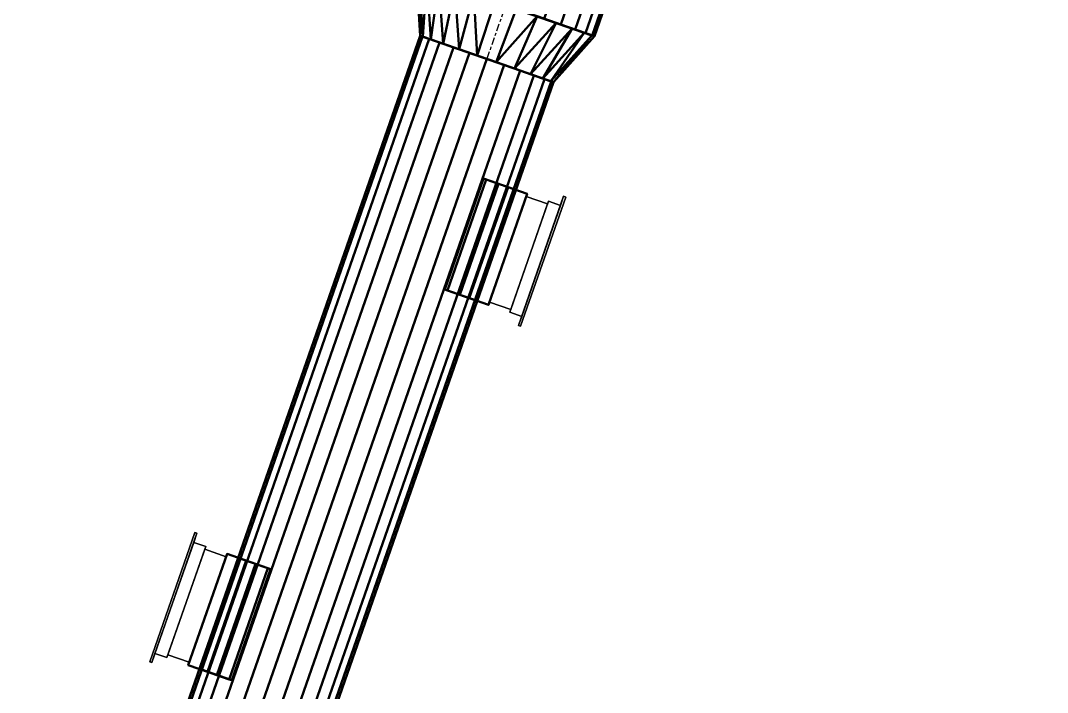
# Model space of a CAD drawing. Header units: inches. Extents: x -1654 to 1344, y -1538 to 36.
# Drawn here: x -322 to -234.7, y -1491.4 to -1434.3 of the extents above; entities that cross this region are included whole.
import ezdxf

# ---------------------------------------------------------------- set-up
doc = ezdxf.new("R2010")
doc.units = ezdxf.units.IN
doc.header["$MEASUREMENT"] = 0
doc.linetypes.add('Center', pattern=[1.25, 0.25, -0.1875, 0.625, -0.1875])
for name, color, linetype, lineweight in [('M-HVAC-CDFF', 3, 'Continuous', 30), ('M-HVAC-CDFF-SA', 3, 'Continuous', 30), ('M-HVAC-DUCT', 1, 'Center', 30), ('M-HVAC-DUCT-SA', 1, 'Continuous', 50)]:
    doc.layers.add(name, color=color, linetype=linetype, lineweight=lineweight)

# ---------------------------------------------------------------- blocks, each defined once
blk = doc.blocks.new('Round Transition - Angle - 45 Degree-906458-_3D_')
at = {"layer": 'M-HVAC-DUCT', "color": 8, "linetype": 'Continuous', "lineweight": 50}
mesh = blk.add_polyface(dxfattribs=at)
corners = [(0, -8), (0, -7.768, 1.915), (0, -7.084, 3.718), (0, -5.988, 5.305), (0, -4.545, 6.584), (0, -2.837, 7.48), (0, -0.964, 7.942), (0, 0.964, 7.942), (0, 2.837, 7.48), (0, 4.545, 6.584), (0, 5.988, 5.305), (0, 7.084, 3.718), (0, 7.768, 1.915), (0, 8), (0, 7.768, -1.915), (0, 7.084, -3.718), (0, 5.988, -5.305), (0, 4.545, -6.584), (0, 2.837, -7.48), (0, 0.964, -7.942), (0, -0.964, -7.942), (0, -2.837, -7.48), (0, -4.545, -6.584), (0, -5.988, -5.305), (0, -7.084, -3.718), (0, -7.768, -1.915)]
mesh.append_faces([[corners[k] for k in face] for face in [(10, 8, 9), (17, 15, 16), (25, 23, 24)]], dxfattribs={"vtx0": -1, "color": 8})
mesh.append_faces([[corners[k] for k in face] for face in [(4, 25, 2, 3)]], dxfattribs={"vtx0": -1, "vtx1": -1, "color": 8})
mesh.append_faces([[corners[k] for k in face] for face in [(20, 23, 12)]], dxfattribs={"vtx0": -1, "vtx1": -1, "vtx2": -1, "color": 8})
mesh.append_faces([[corners[k] for k in face] for face in [(25, 8, 12, 23)]], dxfattribs={"vtx0": -1, "vtx1": -1, "vtx2": -1, "vtx3": -1, "color": 8})
mesh.append_faces([[corners[k] for k in face] for face in [(20, 12, 17, 18)]], dxfattribs={"vtx0": -1, "vtx1": -1, "vtx3": -1, "color": 8})
mesh.append_faces([[corners[k] for k in face] for face in [(25, 4, 5)]], dxfattribs={"vtx0": -1, "vtx2": -1, "color": 8})
mesh.append_faces([[corners[k] for k in face] for face in [(5, 7, 8, 25), (12, 14, 15, 17)]], dxfattribs={"vtx0": -1, "vtx2": -1, "vtx3": -1, "color": 8})
mesh.append_faces([[corners[k] for k in face] for face in [(22, 23, 20, 21)]], dxfattribs={"vtx1": -1, "color": 8})
mesh.append_faces([[corners[k] for k in face] for face in [(5, 6, 7), (18, 19, 20), (12, 13, 14)]], dxfattribs={"vtx2": -1, "color": 8})
mesh.append_faces([[corners[k] for k in face] for face in [(10, 11, 12, 8)]], dxfattribs={"vtx2": -1, "vtx3": -1, "color": 8})
mesh.append_faces([[corners[k] for k in face] for face in [(25, 0, 1, 2)]], dxfattribs={"vtx3": -1, "color": 8})
mesh = blk.add_polyface(dxfattribs=at)
corners = [(0, -8), (0, -7.768, -1.915), (0, -7.084, -3.718), (0, -5.988, -5.305), (0, -4.545, -6.584), (0, -2.837, -7.48), (0, -0.964, -7.942), (0, 0.964, -7.942), (0, 2.837, -7.48), (0, 4.545, -6.584), (0, 5.988, -5.305), (0, 7.084, -3.718), (0, 7.768, -1.915), (0, 8), (4.828, 6), (4.828, 5.757, -1.69), (4.828, 5.048, -3.244), (4.828, 3.929, -4.534), (4.828, 2.492, -5.458), (4.828, 0.854, -5.939), (4.828, -0.854, -5.939), (4.828, -2.492, -5.458), (4.828, -3.929, -4.534), (4.828, -5.048, -3.244), (4.828, -5.757, -1.69), (4.828, -6)]
mesh.append_faces([[corners[k] for k in face] for face in [(10, 17, 9), (21, 5, 20), (22, 4, 21), (23, 3, 22), (3, 23, 2), (4, 22, 3)]], dxfattribs={"vtx0": -1, "vtx1": -1, "color": 8})
mesh.append_faces([[corners[k] for k in face] for face in [(15, 11, 12), (2, 23, 24), (1, 24, 25)]], dxfattribs={"vtx0": -1, "vtx2": -1, "color": 8})
mesh.append_faces([[corners[k] for k in face] for face in [(0, 1, 25)]], dxfattribs={"vtx1": -1, "color": 8})
mesh.append_faces([[corners[k] for k in face] for face in [(15, 16, 11), (14, 15, 12), (18, 19, 8), (17, 18, 9), (16, 17, 10), (8, 9, 18), (10, 11, 16), (7, 8, 19), (5, 6, 20), (4, 5, 21), (1, 2, 24)]], dxfattribs={"vtx1": -1, "vtx2": -1, "color": 8})
mesh.append_faces([[corners[k] for k in face] for face in [(6, 7, 19, 20)]], dxfattribs={"vtx1": -1, "vtx3": -1, "color": 8})
mesh.append_faces([[corners[k] for k in face] for face in [(12, 13, 14)]], dxfattribs={"vtx2": -1, "color": 8})
mesh = blk.add_polyface(dxfattribs=at)
corners = [(0, 8), (0, 7.768, 1.915), (0, 7.084, 3.718), (0, 5.988, 5.305), (0, 4.545, 6.584), (0, 2.837, 7.48), (0, 0.964, 7.942), (0, -0.964, 7.942), (0, -2.837, 7.48), (0, -4.545, 6.584), (0, -5.988, 5.305), (0, -7.084, 3.718), (0, -7.768, 1.915), (0, -8), (4.828, -6), (4.828, -5.757, 1.69), (4.828, -5.048, 3.244), (4.828, -3.929, 4.534), (4.828, -2.492, 5.458), (4.828, -0.854, 5.939), (4.828, 0.854, 5.939), (4.828, 2.492, 5.458), (4.828, 3.929, 4.534), (4.828, 5.048, 3.244), (4.828, 5.757, 1.69), (4.828, 6)]
mesh.append_faces([[corners[k] for k in face] for face in [(10, 17, 9), (21, 5, 20), (22, 4, 21), (23, 3, 22), (3, 23, 2), (4, 22, 3)]], dxfattribs={"vtx0": -1, "vtx1": -1, "color": 8})
mesh.append_faces([[corners[k] for k in face] for face in [(15, 11, 12), (2, 23, 24), (1, 24, 25)]], dxfattribs={"vtx0": -1, "vtx2": -1, "color": 8})
mesh.append_faces([[corners[k] for k in face] for face in [(0, 1, 25)]], dxfattribs={"vtx1": -1, "color": 8})
mesh.append_faces([[corners[k] for k in face] for face in [(15, 16, 11), (14, 15, 12), (18, 19, 8), (17, 18, 9), (16, 17, 10), (8, 9, 18), (10, 11, 16), (7, 8, 19), (5, 6, 20), (4, 5, 21), (1, 2, 24)]], dxfattribs={"vtx1": -1, "vtx2": -1, "color": 8})
mesh.append_faces([[corners[k] for k in face] for face in [(6, 7, 19, 20)]], dxfattribs={"vtx1": -1, "vtx3": -1, "color": 8})
mesh.append_faces([[corners[k] for k in face] for face in [(12, 13, 14)]], dxfattribs={"vtx2": -1, "color": 8})
mesh = blk.add_polyface(dxfattribs=at)
corners = [(4.828, -6), (4.828, -5.757, -1.69), (4.828, -5.048, -3.244), (4.828, -3.929, -4.534), (4.828, -2.492, -5.458), (4.828, -0.854, -5.939), (4.828, 0.854, -5.939), (4.828, 2.492, -5.458), (4.828, 3.929, -4.534), (4.828, 5.048, -3.244), (4.828, 5.757, -1.69), (4.828, 6), (4.828, 5.757, 1.69), (4.828, 5.048, 3.244), (4.828, 3.929, 4.534), (4.828, 2.492, 5.458), (4.828, 0.854, 5.939), (4.828, -0.854, 5.939), (4.828, -2.492, 5.458), (4.828, -3.929, 4.534), (4.828, -5.048, 3.244), (4.828, -5.757, 1.69)]
mesh.append_faces([[corners[k] for k in face] for face in [(0, 19, 20, 21)]], dxfattribs={"vtx0": -1, "color": 8})
mesh.append_faces([[corners[k] for k in face] for face in [(11, 4, 5, 6), (11, 6, 7, 8)]], dxfattribs={"vtx0": -1, "vtx3": -1, "color": 8})
mesh.append_faces([[corners[k] for k in face] for face in [(16, 17, 0, 13), (0, 1, 4, 11)]], dxfattribs={"vtx1": -1, "vtx2": -1, "vtx3": -1, "color": 8})
mesh.append_faces([[corners[k] for k in face] for face in [(14, 15, 16, 13), (2, 3, 4, 1), (9, 10, 11, 8)]], dxfattribs={"vtx2": -1, "color": 8})
mesh.append_faces([[corners[k] for k in face] for face in [(17, 18, 19, 0), (11, 12, 13, 0)]], dxfattribs={"vtx2": -1, "vtx3": -1, "color": 8})
blk = doc.blocks.new('Supply Diffuser - Sidewall - 10 x 10-949890-_3D_')
at = {"layer": 'M-HVAC-CDFF'}
mesh = blk.add_polyface(dxfattribs=at)
corners = [(-4.75, 3, 4.75), (4.75, 3, 4.75), (4.75, 3, -4.75), (-4.75, 3, -4.75)]
mesh.append_faces([[corners[k] for k in face] for face in [(2, 3, 0, 1)]])
mesh = blk.add_polyface(dxfattribs=at)
corners = [(-4.75, 3, 4.75), (-4.75, 3, -4.75), (-4.75, 1.078125, -4.75), (-4.75, 1.078125, 4.75)]
mesh.append_faces([[corners[k] for k in face] for face in [(2, 3, 0, 1)]])
mesh = blk.add_polyface(dxfattribs=at)
corners = [(-4.75, 3, -4.75), (4.75, 3, -4.75), (4.75, 1.078125, -4.75), (-4.75, 1.078125, -4.75)]
mesh.append_faces([[corners[k] for k in face] for face in [(2, 3, 0, 1)]])
mesh = blk.add_polyface(dxfattribs=at)
corners = [(4.75, 3, 4.75), (-4.75, 3, 4.75), (-4.75, 1.078125, 4.75), (4.75, 1.078125, 4.75)]
mesh.append_faces([[corners[k] for k in face] for face in [(2, 3, 0, 1)]])
mesh = blk.add_polyface(dxfattribs=at)
corners = [(4.75, 3, -4.75), (4.75, 3, 4.75), (4.75, 1.078125, 4.75), (4.75, 1.078125, -4.75)]
mesh.append_faces([[corners[k] for k in face] for face in [(2, 3, 0, 1)]])
mesh = blk.add_polyface(dxfattribs=at)
corners = [(-5, 1.078125, 5), (5, 1.078125, 5), (5, 1.078125, -5), (-5, 1.078125, -5), (-4.75, 1.078125, 4.75), (-4.75, 1.078125, -4.75), (4.75, 1.078125, -4.75), (4.75, 1.078125, 4.75)]
mesh.append_faces([[corners[k] for k in face] for face in [(3, 5, 6, 2), (2, 6, 7, 1)]], dxfattribs={"vtx0": -1, "vtx2": -1})
mesh.append_faces([[corners[k] for k in face] for face in [(4, 5, 3, 0), (7, 4, 0, 1)]], dxfattribs={"vtx1": -1, "vtx3": -1})
mesh = blk.add_polyface(dxfattribs=at)
corners = [(-5, 1.078125, 5), (-5, 1.078125, -5), (-5, 0, -5), (-5, 0, 5)]
mesh.append_faces([[corners[k] for k in face] for face in [(2, 3, 0, 1)]])
mesh = blk.add_polyface(dxfattribs=at)
corners = [(-5, 1.078125, -5), (5, 1.078125, -5), (5, 0, -5), (-5, 0, -5)]
mesh.append_faces([[corners[k] for k in face] for face in [(2, 3, 0, 1)]])
mesh = blk.add_polyface(dxfattribs=at)
corners = [(5, 1.078125, 5), (-5, 1.078125, 5), (-5, 0, 5), (5, 0, 5)]
mesh.append_faces([[corners[k] for k in face] for face in [(2, 3, 0, 1)]])
mesh = blk.add_polyface(dxfattribs=at)
corners = [(5, 1.078125, -5), (5, 1.078125, 5), (5, 0, 5), (5, 0, -5)]
mesh.append_faces([[corners[k] for k in face] for face in [(2, 3, 0, 1)]])
mesh = blk.add_polyface(dxfattribs=at)
corners = [(5.8125, 0, 5.8125), (5.8125, 0, -5.8125), (-5.8125, 0, -5.8125), (-5.8125, 0, 5.8125), (-5, 0, 5), (-5, 0, -5), (5, 0, -5), (5, 0, 5)]
mesh.append_faces([[corners[k] for k in face] for face in [(3, 4, 5, 2), (2, 5, 6, 1)]], dxfattribs={"vtx0": -1, "vtx2": -1})
mesh.append_faces([[corners[k] for k in face] for face in [(7, 4, 3, 0), (6, 7, 0, 1)]], dxfattribs={"vtx1": -1, "vtx3": -1})
mesh = blk.add_polyface(dxfattribs=at)
corners = [(-5.8125, -0.1875, 5.8125), (5.8125, -0.1875, 5.8125), (5.8125, 0, 5.8125), (-5.8125, 0, 5.8125)]
mesh.append_faces([[corners[k] for k in face] for face in [(0, 1, 2, 3)]])
mesh = blk.add_polyface(dxfattribs=at)
corners = [(-5.8125, -0.1875, -5.8125), (-5.8125, -0.1875, 5.8125), (-5.8125, 0, 5.8125), (-5.8125, 0, -5.8125)]
mesh.append_faces([[corners[k] for k in face] for face in [(0, 1, 2, 3)]])
mesh = blk.add_polyface(dxfattribs=at)
corners = [(5.8125, -0.1875, -5.8125), (-5.8125, -0.1875, -5.8125), (-5.8125, 0, -5.8125), (5.8125, 0, -5.8125)]
mesh.append_faces([[corners[k] for k in face] for face in [(0, 1, 2, 3)]])
mesh = blk.add_polyface(dxfattribs=at)
corners = [(5.8125, -0.1875, 5.8125), (-5.8125, -0.1875, 5.8125), (-5.8125, -0.1875, -5.8125), (5.8125, -0.1875, -5.8125)]
mesh.append_faces([[corners[k] for k in face] for face in [(3, 0, 1, 2)]])
mesh = blk.add_polyface(dxfattribs=at)
corners = [(5.8125, -0.1875, 5.8125), (5.8125, -0.1875, -5.8125), (5.8125, 0, -5.8125), (5.8125, 0, 5.8125)]
mesh.append_faces([[corners[k] for k in face] for face in [(0, 1, 2, 3)]])
blk = doc.blocks.new('Rectangular Takeoff - Standard-913345-_3D_')
at = {"layer": 'M-HVAC-DUCT', "color": 8, "linetype": 'Continuous', "lineweight": 50}
mesh = blk.add_polyface(dxfattribs=at)
corners = [(-2.923, -5, 5), (-2.923, 5, 5), (-2.923, 5, -5), (-2.923, -5, -5)]
mesh.append_faces([[corners[k] for k in face] for face in [(1, 2, 3, 0)]], dxfattribs={"color": 8})
mesh = blk.add_polyface(dxfattribs=at)
corners = [(-2.923, 5, -5), (1, 5, -5), (1, -5, -5), (-2.923, -5, -5)]
mesh.append_faces([[corners[k] for k in face] for face in [(2, 3, 0, 1)]], dxfattribs={"color": 8})
mesh = blk.add_polyface(dxfattribs=at)
corners = [(-2.923, 5, 5), (1, 5, 5), (1, 5, -5), (-2.923, 5, -5)]
mesh.append_faces([[corners[k] for k in face] for face in [(2, 3, 0, 1)]], dxfattribs={"color": 8})
mesh = blk.add_polyface(dxfattribs=at)
corners = [(1, -5, 5), (1, 5, 5), (-2.923, 5, 5), (-2.923, -5, 5)]
mesh.append_faces([[corners[k] for k in face] for face in [(2, 3, 0, 1)]], dxfattribs={"color": 8})
mesh = blk.add_polyface(dxfattribs=at)
corners = [(1, -5, 5), (1, -5, -5), (1, 5, -5), (1, 5, 5)]
mesh.append_faces([[corners[k] for k in face] for face in [(3, 0, 1, 2)]], dxfattribs={"color": 8})
mesh = blk.add_polyface(dxfattribs=at)
corners = [(-2.923, -5, -5), (1, -5, -5), (1, -5, 5), (-2.923, -5, 5)]
mesh.append_faces([[corners[k] for k in face] for face in [(3, 0, 1, 2)]], dxfattribs={"color": 8})
blk = doc.blocks.new('Rectangular Takeoff - Standard-895445-_3D_')
at = {"layer": 'M-HVAC-DUCT', "color": 8, "linetype": 'Continuous', "lineweight": 50}
mesh = blk.add_polyface(dxfattribs=at)
corners = [(-2.923, 5, 5), (-2.923, 5, -5), (-2.923, -5, -5), (-2.923, -5, 5)]
mesh.append_faces([[corners[k] for k in face] for face in [(1, 2, 3, 0)]], dxfattribs={"color": 8})
mesh = blk.add_polyface(dxfattribs=at)
corners = [(-2.923, 5, -5), (-2.923, 5, 5), (1, 5, 5), (1, 5, -5)]
mesh.append_faces([[corners[k] for k in face] for face in [(3, 0, 1, 2)]], dxfattribs={"color": 8})
mesh = blk.add_polyface(dxfattribs=at)
corners = [(-2.923, -5, -5), (-2.923, 5, -5), (1, 5, -5), (1, -5, -5)]
mesh.append_faces([[corners[k] for k in face] for face in [(0, 1, 2, 3)]], dxfattribs={"color": 8})
mesh = blk.add_polyface(dxfattribs=at)
corners = [(1, 5, 5), (-2.923, 5, 5), (-2.923, -5, 5), (1, -5, 5)]
mesh.append_faces([[corners[k] for k in face] for face in [(0, 1, 2, 3)]], dxfattribs={"color": 8})
mesh = blk.add_polyface(dxfattribs=at)
corners = [(1, 5, 5), (1, -5, 5), (1, -5, -5), (1, 5, -5)]
mesh.append_faces([[corners[k] for k in face] for face in [(3, 0, 1, 2)]], dxfattribs={"color": 8})
mesh = blk.add_polyface(dxfattribs=at)
corners = [(-2.923, -5, 5), (-2.923, -5, -5), (1, -5, -5), (1, -5, 5)]
mesh.append_faces([[corners[k] for k in face] for face in [(0, 1, 2, 3)]], dxfattribs={"color": 8})

msp = doc.modelspace()

# ---------------------------------------------------------------- linework, layer by layer
at = {"layer": 'M-HVAC-DUCT', "color": 5}
for p, q in [((-280.769, -1433.005, 1332), (-282.357, -1437.565, 1332)), ((-282.357, -1437.565, 1332), (-316.304, -1534.992, 1332)), ((-282.357, -1437.565, 1332), (-316.304, -1534.992, 1332))]:
    msp.add_line(p, q, dxfattribs=at)

# ---------------------------------------------------------------- block references
at = {"layer": 'M-HVAC-CDFF-SA'}
for p, rotation in [((-277.747, -1454.724, 1332), 70.79013128408327), ((-308.904, -1483.363, 1332), 250.7901312840827)]:
    msp.add_blockref('Supply Diffuser - Sidewall - 10 x 10-949890-_3D_', p, dxfattribs=dict(at, rotation=rotation))
at = {"layer": 'M-HVAC-DUCT-SA', "color": 8, "rotation": 250.7901312840832}
msp.add_blockref('Round Transition - Angle - 45 Degree-906458-_3D_', (-280.769, -1433.005, 1332), dxfattribs=at)
at = {"layer": 'M-HVAC-DUCT-SA', "color": 8, "extrusion": (0, 0, -1)}
for name, p, rotation in [('Rectangular Takeoff - Standard-913345-_3D_', (281.524, -1453.408, -1332), 199.2098687159151), ('Rectangular Takeoff - Standard-895445-_3D_', (305.127, -1484.679, -1332), 19.20986871591872)]:
    msp.add_blockref(name, p, dxfattribs=dict(at, rotation=rotation))

# ---------------------------------------------------------------- meshes
at = {"layer": 'M-HVAC-DUCT-SA', "color": 8}
mesh = msp.add_polyface(dxfattribs=at)
corners = [(-234.728, -1325.181, 1332), (-234.917, -1325.115, 1333.78), (-235.476, -1324.921, 1335.471), (-236.376, -1324.607, 1336.988), (-237.572, -1324.19, 1338.255), (-239.005, -1323.691, 1339.208), (-240.601, -1323.135, 1339.799), (-242.282, -1322.549, 1340), (-280.769, -1433.005, 1340), (-279.088, -1433.591, 1339.799), (-277.491, -1434.147, 1339.208), (-276.058, -1434.646, 1338.255), (-274.862, -1435.063, 1336.988), (-273.962, -1435.377, 1335.471), (-273.404, -1435.571, 1333.78), (-273.214, -1435.637, 1332)]
mesh.append_faces([[corners[k] for k in face] for face in [(8, 9, 6, 7)]], dxfattribs={"vtx1": -1, "color": 8})
mesh.append_faces([[corners[k] for k in face] for face in [(9, 10, 5, 6), (10, 11, 4, 5), (3, 4, 11, 12), (12, 13, 2, 3), (13, 14, 1, 2)]], dxfattribs={"vtx1": -1, "vtx3": -1, "color": 8})
mesh.append_faces([[corners[k] for k in face] for face in [(14, 15, 0, 1)]], dxfattribs={"vtx3": -1, "color": 8})
mesh = msp.add_polyface(dxfattribs=at)
corners = [(-242.282, -1322.549, 1324), (-240.601, -1323.135, 1324.201), (-239.005, -1323.691, 1324.792), (-237.572, -1324.19, 1325.745), (-236.376, -1324.607, 1327.012), (-235.476, -1324.921, 1328.529), (-234.917, -1325.115, 1330.22), (-234.728, -1325.181, 1332), (-273.214, -1435.637, 1332), (-273.404, -1435.571, 1330.22), (-273.962, -1435.377, 1328.529), (-274.862, -1435.063, 1327.012), (-276.058, -1434.646, 1325.745), (-277.491, -1434.147, 1324.792), (-279.088, -1433.591, 1324.201), (-280.769, -1433.005, 1324)]
mesh.append_faces([[corners[k] for k in face] for face in [(8, 9, 6, 7)]], dxfattribs={"vtx1": -1, "color": 8})
mesh.append_faces([[corners[k] for k in face] for face in [(9, 10, 5, 6), (10, 11, 4, 5), (3, 4, 11, 12), (12, 13, 2, 3), (13, 14, 1, 2)]], dxfattribs={"vtx1": -1, "vtx3": -1, "color": 8})
mesh.append_faces([[corners[k] for k in face] for face in [(14, 15, 0, 1)]], dxfattribs={"vtx3": -1, "color": 8})
mesh = msp.add_polyface(dxfattribs=at)
corners = [(-288.323, -1430.373, 1332), (-288.134, -1430.439, 1330.22), (-287.575, -1430.633, 1328.529), (-286.675, -1430.947, 1327.012), (-285.479, -1431.364, 1325.745), (-284.046, -1431.863, 1324.792), (-282.45, -1432.419, 1324.201), (-280.769, -1433.005, 1324), (-279.088, -1433.591, 1324.201), (-277.491, -1434.147, 1324.792), (-276.058, -1434.646, 1325.745), (-274.862, -1435.063, 1327.012), (-273.962, -1435.377, 1328.529), (-273.404, -1435.571, 1330.22), (-273.214, -1435.637, 1332), (-273.404, -1435.571, 1333.78), (-273.962, -1435.377, 1335.471), (-274.862, -1435.063, 1336.988), (-276.058, -1434.646, 1338.255), (-277.491, -1434.147, 1339.208), (-279.088, -1433.591, 1339.799), (-280.769, -1433.005, 1340), (-282.45, -1432.419, 1339.799), (-284.046, -1431.863, 1339.208), (-285.479, -1431.364, 1338.255), (-286.675, -1430.947, 1336.988), (-287.575, -1430.633, 1335.471), (-288.134, -1430.439, 1333.78)]
mesh.append_faces([[corners[k] for k in face] for face in [(3, 0, 1, 2), (11, 8, 9, 10), (8, 6, 7)]], dxfattribs={"vtx0": -1, "color": 8})
mesh.append_faces([[corners[k] for k in face] for face in [(22, 25, 20, 21)]], dxfattribs={"vtx0": -1, "vtx1": -1, "color": 8})
mesh.append_faces([[corners[k] for k in face] for face in [(25, 0, 3, 20), (11, 3, 6, 8), (20, 3, 11, 14)]], dxfattribs={"vtx0": -1, "vtx1": -1, "vtx2": -1, "vtx3": -1, "color": 8})
mesh.append_faces([[corners[k] for k in face] for face in [(16, 18, 19, 20)]], dxfattribs={"vtx0": -1, "vtx3": -1, "color": 8})
mesh.append_faces([[corners[k] for k in face] for face in [(5, 6, 3, 4), (17, 18, 16)]], dxfattribs={"vtx1": -1, "color": 8})
mesh.append_faces([[corners[k] for k in face] for face in [(15, 16, 20, 14)]], dxfattribs={"vtx1": -1, "vtx2": -1, "color": 8})
mesh.append_faces([[corners[k] for k in face] for face in [(23, 24, 25, 22)]], dxfattribs={"vtx2": -1, "color": 8})
mesh.append_faces([[corners[k] for k in face] for face in [(25, 26, 27, 0), (11, 12, 13, 14)]], dxfattribs={"vtx3": -1, "color": 8})
mesh = msp.add_polyface(dxfattribs=at)
corners = [(-282.357, -1437.565, 1338), (-283.824, -1437.054, 1337.796), (-285.19, -1436.578, 1337.196), (-286.364, -1436.169, 1336.243), (-287.264, -1435.855, 1335), (-287.83, -1435.658, 1333.553), (-288.023, -1435.59, 1332), (-321.97, -1533.017, 1332), (-321.777, -1533.085, 1333.553), (-321.211, -1533.282, 1335), (-320.31, -1533.596, 1336.243), (-319.137, -1534.004, 1337.196), (-317.77, -1534.481, 1337.796), (-316.304, -1534.992, 1338)]
mesh.append_faces([[corners[k] for k in face] for face in [(7, 8, 5, 6)]], dxfattribs={"vtx1": -1, "color": 8})
mesh.append_faces([[corners[k] for k in face] for face in [(8, 9, 4, 5), (3, 4, 9, 10), (11, 12, 1, 2), (2, 3, 10, 11)]], dxfattribs={"vtx1": -1, "vtx3": -1, "color": 8})
mesh.append_faces([[corners[k] for k in face] for face in [(12, 13, 0, 1)]], dxfattribs={"vtx3": -1, "color": 8})
mesh = msp.add_polyface(dxfattribs=at)
corners = [(-288.023, -1435.59, 1332), (-287.83, -1435.658, 1330.447), (-287.264, -1435.855, 1329), (-286.364, -1436.169, 1327.757), (-285.19, -1436.578, 1326.804), (-283.824, -1437.054, 1326.204), (-282.357, -1437.565, 1326), (-316.304, -1534.992, 1326), (-317.77, -1534.481, 1326.204), (-319.137, -1534.004, 1326.804), (-320.31, -1533.596, 1327.757), (-321.211, -1533.282, 1329), (-321.777, -1533.085, 1330.447), (-321.97, -1533.017, 1332)]
mesh.append_faces([[corners[k] for k in face] for face in [(7, 8, 5, 6)]], dxfattribs={"vtx1": -1, "color": 8})
mesh.append_faces([[corners[k] for k in face] for face in [(8, 9, 4, 5), (3, 4, 9, 10), (11, 12, 1, 2), (2, 3, 10, 11)]], dxfattribs={"vtx1": -1, "vtx3": -1, "color": 8})
mesh.append_faces([[corners[k] for k in face] for face in [(12, 13, 0, 1)]], dxfattribs={"vtx3": -1, "color": 8})
mesh = msp.add_polyface(dxfattribs=at)
corners = [(-288.023, -1435.59, 1332), (-287.83, -1435.658, 1333.553), (-287.264, -1435.855, 1335), (-286.364, -1436.169, 1336.243), (-285.19, -1436.578, 1337.196), (-283.824, -1437.054, 1337.796), (-282.357, -1437.565, 1338), (-280.891, -1438.076, 1337.796), (-279.524, -1438.552, 1337.196), (-278.351, -1438.961, 1336.243), (-277.451, -1439.274, 1335), (-276.885, -1439.472, 1333.553), (-276.691, -1439.539, 1332), (-276.885, -1439.472, 1330.447), (-277.451, -1439.274, 1329), (-278.351, -1438.961, 1327.757), (-279.524, -1438.552, 1326.804), (-280.891, -1438.076, 1326.204), (-282.357, -1437.565, 1326), (-283.824, -1437.054, 1326.204), (-285.19, -1436.578, 1326.804), (-286.364, -1436.169, 1327.757), (-287.264, -1435.855, 1329), (-287.83, -1435.658, 1330.447)]
mesh.append_faces([[corners[k] for k in face] for face in [(7, 1, 5, 6)]], dxfattribs={"vtx0": -1, "vtx1": -1, "color": 8})
mesh.append_faces([[corners[k] for k in face] for face in [(19, 23, 7, 13)]], dxfattribs={"vtx0": -1, "vtx1": -1, "vtx2": -1, "vtx3": -1, "color": 8})
mesh.append_faces([[corners[k] for k in face] for face in [(17, 19, 13, 14)]], dxfattribs={"vtx0": -1, "vtx1": -1, "vtx3": -1, "color": 8})
mesh.append_faces([[corners[k] for k in face] for face in [(7, 10, 11, 13)]], dxfattribs={"vtx0": -1, "vtx2": -1, "vtx3": -1, "color": 8})
mesh.append_faces([[corners[k] for k in face] for face in [(4, 5, 3), (18, 19, 17)]], dxfattribs={"vtx1": -1, "color": 8})
mesh.append_faces([[corners[k] for k in face] for face in [(22, 23, 19, 21), (2, 3, 5, 1)]], dxfattribs={"vtx1": -1, "vtx2": -1, "color": 8})
mesh.append_faces([[corners[k] for k in face] for face in [(19, 20, 21), (15, 16, 17, 14), (11, 12, 13)]], dxfattribs={"vtx2": -1, "color": 8})
mesh.append_faces([[corners[k] for k in face] for face in [(23, 0, 1, 7)]], dxfattribs={"vtx2": -1, "vtx3": -1, "color": 8})
mesh.append_faces([[corners[k] for k in face] for face in [(7, 8, 9, 10)]], dxfattribs={"vtx3": -1, "color": 8})
mesh = msp.add_polyface(dxfattribs=at)
corners = [(-276.691, -1439.539, 1332), (-276.885, -1439.472, 1333.553), (-277.451, -1439.274, 1335), (-278.351, -1438.961, 1336.243), (-279.524, -1438.552, 1337.196), (-280.891, -1438.076, 1337.796), (-282.357, -1437.565, 1338), (-316.304, -1534.992, 1338), (-314.837, -1535.503, 1337.796), (-313.471, -1535.979, 1337.196), (-312.297, -1536.388, 1336.243), (-311.397, -1536.701, 1335), (-310.831, -1536.898, 1333.553), (-310.638, -1536.966, 1332)]
mesh.append_faces([[corners[k] for k in face] for face in [(7, 8, 5, 6)]], dxfattribs={"vtx1": -1, "color": 8})
mesh.append_faces([[corners[k] for k in face] for face in [(8, 9, 4, 5), (3, 4, 9, 10), (11, 12, 1, 2), (2, 3, 10, 11)]], dxfattribs={"vtx1": -1, "vtx3": -1, "color": 8})
mesh.append_faces([[corners[k] for k in face] for face in [(12, 13, 0, 1)]], dxfattribs={"vtx3": -1, "color": 8})
mesh = msp.add_polyface(dxfattribs=at)
corners = [(-282.357, -1437.565, 1326), (-280.891, -1438.076, 1326.204), (-279.524, -1438.552, 1326.804), (-278.351, -1438.961, 1327.757), (-277.451, -1439.274, 1329), (-276.885, -1439.472, 1330.447), (-276.691, -1439.539, 1332), (-310.638, -1536.966, 1332), (-310.831, -1536.898, 1330.447), (-311.397, -1536.701, 1329), (-312.297, -1536.388, 1327.757), (-313.471, -1535.979, 1326.804), (-314.837, -1535.503, 1326.204), (-316.304, -1534.992, 1326)]
mesh.append_faces([[corners[k] for k in face] for face in [(7, 8, 5, 6)]], dxfattribs={"vtx1": -1, "color": 8})
mesh.append_faces([[corners[k] for k in face] for face in [(8, 9, 4, 5), (3, 4, 9, 10), (11, 12, 1, 2), (2, 3, 10, 11)]], dxfattribs={"vtx1": -1, "vtx3": -1, "color": 8})
mesh.append_faces([[corners[k] for k in face] for face in [(12, 13, 0, 1)]], dxfattribs={"vtx3": -1, "color": 8})
mesh = msp.add_polyface(dxfattribs=at)
corners = [(-282.639, -1447.725, 1327), (-285.93, -1457.168, 1327), (-285.93, -1457.168, 1337), (-282.639, -1447.725, 1337)]
mesh.append_faces([[corners[k] for k in face] for face in [(1, 2, 3, 0)]], dxfattribs={"color": 8})
mesh = msp.add_polyface(dxfattribs=at)
corners = [(-282.639, -1447.725, 1337), (-285.93, -1457.168, 1337), (-285.703, -1457.247, 1337), (-282.413, -1447.804, 1337)]
mesh.append_faces([[corners[k] for k in face] for face in [(3, 0, 1, 2)]], dxfattribs={"color": 8})
mesh = msp.add_polyface(dxfattribs=at)
corners = [(-285.93, -1457.168, 1327), (-282.639, -1447.725, 1327), (-282.413, -1447.804, 1327), (-285.703, -1457.247, 1327)]
mesh.append_faces([[corners[k] for k in face] for face in [(0, 1, 2, 3)]], dxfattribs={"color": 8})
mesh = msp.add_polyface(dxfattribs=at)
corners = [(-283.169, -1458.13, 1332), (-279.879, -1448.687, 1332), (-280.05, -1448.627, 1333.463), (-280.552, -1448.452, 1334.837), (-281.356, -1448.172, 1336.041), (-282.413, -1447.804, 1337), (-285.703, -1457.247, 1337), (-284.646, -1457.615, 1336.041), (-283.843, -1457.895, 1334.837), (-283.34, -1458.07, 1333.463)]
mesh.append_faces([[corners[k] for k in face] for face in [(6, 7, 4, 5)]], dxfattribs={"vtx1": -1, "color": 8})
mesh.append_faces([[corners[k] for k in face] for face in [(3, 4, 7, 8), (8, 9, 2, 3)]], dxfattribs={"vtx1": -1, "vtx3": -1, "color": 8})
mesh.append_faces([[corners[k] for k in face] for face in [(9, 0, 1, 2)]], dxfattribs={"vtx3": -1, "color": 8})
mesh = msp.add_polyface(dxfattribs=at)
corners = [(-279.879, -1448.687, 1332), (-283.169, -1458.13, 1332), (-283.34, -1458.07, 1330.537), (-283.843, -1457.895, 1329.163), (-284.646, -1457.615, 1327.959), (-285.703, -1457.247, 1327), (-282.413, -1447.804, 1327), (-281.356, -1448.172, 1327.959), (-280.552, -1448.452, 1329.163), (-280.05, -1448.627, 1330.537)]
mesh.append_faces([[corners[k] for k in face] for face in [(1, 2, 9, 0)]], dxfattribs={"vtx1": -1, "color": 8})
mesh.append_faces([[corners[k] for k in face] for face in [(8, 9, 2, 3), (3, 4, 7, 8)]], dxfattribs={"vtx1": -1, "vtx3": -1, "color": 8})
mesh.append_faces([[corners[k] for k in face] for face in [(4, 5, 6, 7)]], dxfattribs={"vtx3": -1, "color": 8})
mesh = msp.add_polyface(dxfattribs=at)
corners = [(-282.639, -1447.725, 1327), (-282.639, -1447.725, 1337), (-282.413, -1447.804, 1337), (-281.356, -1448.172, 1336.041), (-280.552, -1448.452, 1334.837), (-280.05, -1448.627, 1333.463), (-279.879, -1448.687, 1332), (-280.05, -1448.627, 1330.537), (-280.552, -1448.452, 1329.163), (-281.356, -1448.172, 1327.959), (-282.413, -1447.804, 1327)]
mesh.append_faces([[corners[k] for k in face] for face in [(0, 7, 8)]], dxfattribs={"vtx0": -1, "vtx2": -1, "color": 8})
mesh.append_faces([[corners[k] for k in face] for face in [(5, 6, 1, 4)]], dxfattribs={"vtx1": -1, "vtx2": -1, "color": 8})
mesh.append_faces([[corners[k] for k in face] for face in [(0, 1, 6, 7)]], dxfattribs={"vtx1": -1, "vtx3": -1, "color": 8})
mesh.append_faces([[corners[k] for k in face] for face in [(9, 10, 0, 8)]], dxfattribs={"vtx2": -1, "color": 8})
mesh.append_faces([[corners[k] for k in face] for face in [(1, 2, 3, 4)]], dxfattribs={"vtx3": -1, "color": 8})
mesh = msp.add_polyface(dxfattribs=at)
corners = [(-285.93, -1457.168, 1337), (-285.93, -1457.168, 1327), (-285.703, -1457.247, 1327), (-284.646, -1457.615, 1327.959), (-283.843, -1457.895, 1329.163), (-283.34, -1458.07, 1330.537), (-283.169, -1458.13, 1332), (-283.34, -1458.07, 1333.463), (-283.843, -1457.895, 1334.837), (-284.646, -1457.615, 1336.041), (-285.703, -1457.247, 1337)]
mesh.append_faces([[corners[k] for k in face] for face in [(1, 4, 5, 6)]], dxfattribs={"vtx0": -1, "vtx3": -1, "color": 8})
mesh.append_faces([[corners[k] for k in face] for face in [(0, 1, 6), (7, 8, 0, 6)]], dxfattribs={"vtx1": -1, "vtx2": -1, "color": 8})
mesh.append_faces([[corners[k] for k in face] for face in [(9, 10, 0, 8)]], dxfattribs={"vtx2": -1, "color": 8})
mesh.append_faces([[corners[k] for k in face] for face in [(1, 2, 3, 4)]], dxfattribs={"vtx3": -1, "color": 8})
mesh = msp.add_polyface(dxfattribs=at)
corners = [(-303.482, -1479.957, 1332), (-306.772, -1489.4, 1332), (-306.601, -1489.46, 1333.463), (-306.099, -1489.635, 1334.837), (-305.295, -1489.915, 1336.041), (-304.238, -1490.283, 1337), (-300.948, -1480.84, 1337), (-302.005, -1480.472, 1336.041), (-302.808, -1480.192, 1334.837), (-303.311, -1480.017, 1333.463)]
mesh.append_faces([[corners[k] for k in face] for face in [(1, 2, 9, 0)]], dxfattribs={"vtx1": -1, "color": 8})
mesh.append_faces([[corners[k] for k in face] for face in [(8, 9, 2, 3), (3, 4, 7, 8)]], dxfattribs={"vtx1": -1, "vtx3": -1, "color": 8})
mesh.append_faces([[corners[k] for k in face] for face in [(4, 5, 6, 7)]], dxfattribs={"vtx3": -1, "color": 8})
mesh = msp.add_polyface(dxfattribs=at)
corners = [(-306.772, -1489.4, 1332), (-303.482, -1479.957, 1332), (-303.311, -1480.017, 1330.537), (-302.808, -1480.192, 1329.163), (-302.005, -1480.472, 1327.959), (-300.948, -1480.84, 1327), (-304.238, -1490.283, 1327), (-305.295, -1489.915, 1327.959), (-306.099, -1489.635, 1329.163), (-306.601, -1489.46, 1330.537)]
mesh.append_faces([[corners[k] for k in face] for face in [(6, 7, 4, 5)]], dxfattribs={"vtx1": -1, "color": 8})
mesh.append_faces([[corners[k] for k in face] for face in [(3, 4, 7, 8), (8, 9, 2, 3)]], dxfattribs={"vtx1": -1, "vtx3": -1, "color": 8})
mesh.append_faces([[corners[k] for k in face] for face in [(9, 0, 1, 2)]], dxfattribs={"vtx3": -1, "color": 8})
mesh = msp.add_polyface(dxfattribs=at)
corners = [(-300.721, -1480.919, 1337), (-300.721, -1480.919, 1327), (-300.948, -1480.84, 1327), (-302.005, -1480.472, 1327.959), (-302.808, -1480.192, 1329.163), (-303.311, -1480.017, 1330.537), (-303.482, -1479.957, 1332), (-303.311, -1480.017, 1333.463), (-302.808, -1480.192, 1334.837), (-302.005, -1480.472, 1336.041), (-300.948, -1480.84, 1337)]
mesh.append_faces([[corners[k] for k in face] for face in [(0, 7, 8)]], dxfattribs={"vtx0": -1, "vtx2": -1, "color": 8})
mesh.append_faces([[corners[k] for k in face] for face in [(1, 4, 5, 6)]], dxfattribs={"vtx0": -1, "vtx3": -1, "color": 8})
mesh.append_faces([[corners[k] for k in face] for face in [(0, 1, 6, 7)]], dxfattribs={"vtx1": -1, "vtx3": -1, "color": 8})
mesh.append_faces([[corners[k] for k in face] for face in [(9, 10, 0, 8)]], dxfattribs={"vtx2": -1, "color": 8})
mesh.append_faces([[corners[k] for k in face] for face in [(1, 2, 3, 4)]], dxfattribs={"vtx3": -1, "color": 8})
mesh = msp.add_polyface(dxfattribs=at)
corners = [(-304.012, -1490.362, 1337), (-300.721, -1480.919, 1337), (-300.948, -1480.84, 1337), (-304.238, -1490.283, 1337)]
mesh.append_faces([[corners[k] for k in face] for face in [(0, 1, 2, 3)]], dxfattribs={"color": 8})
mesh = msp.add_polyface(dxfattribs=at)
corners = [(-300.721, -1480.919, 1327), (-304.012, -1490.362, 1327), (-304.238, -1490.283, 1327), (-300.948, -1480.84, 1327)]
mesh.append_faces([[corners[k] for k in face] for face in [(3, 0, 1, 2)]], dxfattribs={"color": 8})
mesh = msp.add_polyface(dxfattribs=at)
corners = [(-300.721, -1480.919, 1327), (-300.721, -1480.919, 1337), (-304.012, -1490.362, 1337), (-304.012, -1490.362, 1327)]
mesh.append_faces([[corners[k] for k in face] for face in [(1, 2, 3, 0)]], dxfattribs={"color": 8})
mesh = msp.add_polyface(dxfattribs=at)
corners = [(-304.012, -1490.362, 1327), (-304.012, -1490.362, 1337), (-304.238, -1490.283, 1337), (-305.295, -1489.915, 1336.041), (-306.099, -1489.635, 1334.837), (-306.601, -1489.46, 1333.463), (-306.772, -1489.4, 1332), (-306.601, -1489.46, 1330.537), (-306.099, -1489.635, 1329.163), (-305.295, -1489.915, 1327.959), (-304.238, -1490.283, 1327)]
mesh.append_faces([[corners[k] for k in face] for face in [(1, 4, 5, 6)]], dxfattribs={"vtx0": -1, "vtx3": -1, "color": 8})
mesh.append_faces([[corners[k] for k in face] for face in [(7, 8, 0)]], dxfattribs={"vtx1": -1, "vtx2": -1, "color": 8})
mesh.append_faces([[corners[k] for k in face] for face in [(0, 1, 6, 7)]], dxfattribs={"vtx1": -1, "vtx3": -1, "color": 8})
mesh.append_faces([[corners[k] for k in face] for face in [(9, 10, 0, 8)]], dxfattribs={"vtx2": -1, "color": 8})
mesh.append_faces([[corners[k] for k in face] for face in [(1, 2, 3, 4)]], dxfattribs={"vtx3": -1, "color": 8})

doc.saveas('drawing.dxf')
